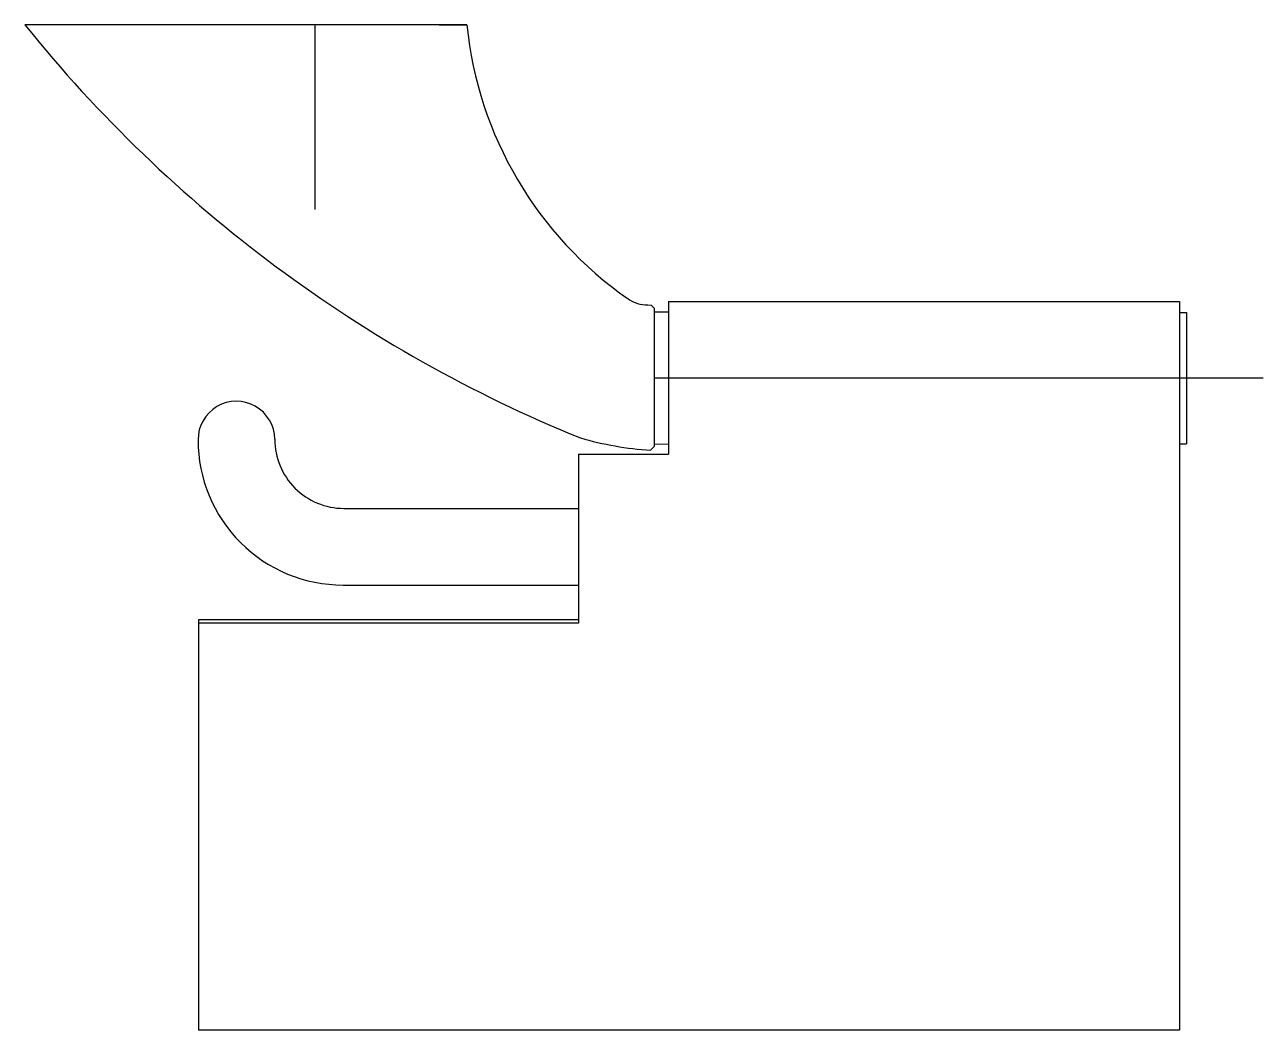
# Model space of a CAD drawing. Extents: x -11.567 to -11.388, y 0.024 to 0.169.
import ezdxf

# ---------------------------------------------------------------- set-up
doc = ezdxf.new("R2010")
doc.units = 0
doc.header["$LTSCALE"] = 0.2
doc.header["$MEASUREMENT"] = 0
doc.linetypes.add('AXES', pattern=[0.54, 0.3, -0.08, 0.08, -0.08])
doc.linetypes.add('CONTINU', pattern=[0])
doc.layers.get('0').update_dxf_attribs({"linetype": 'CONTINUOUS'})
doc.layers.add('DECA_EIXOS', color=5, linetype='AXES')

msp = doc.modelspace()

# ---------------------------------------------------------------- linework, layer by layer
at = {"linetype": 'CONTINU'}
for points in [[(-11.50284, 0.16931), (-11.56684, 0.16931)], [(-11.50684, 0.16931), (-11.50284, 0.16931)], [(-11.47365, 0.12925), (-11.47365, 0.10867)], [(-11.47365, 0.12925), (-11.39965, 0.12925)], [(-11.39965, 0.12925), (-11.39965, 0.10867)], [(-11.47664, 0.12875), (-11.47615, 0.12871)], [(-11.47615, 0.12871), (-11.47565, 0.12822)], [(-11.47565, 0.1083), (-11.47565, 0.12822)], [(-11.47565, 0.12775), (-11.47365, 0.12775)], [(-11.39965, 0.12765), (-11.39865, 0.12765)], [(-11.39865, 0.12765), (-11.39865, 0.10867)], [(-11.47624, 0.10771), (-11.47565, 0.1083)], [(-11.47565, 0.10858), (-11.47365, 0.10867)], [(-11.47365, 0.10867), (-11.47365, 0.10717)], [(-11.39965, 0.10867), (-11.39865, 0.10867)], [(-11.39965, 0.10867), (-11.39965, 0.02376)], [(-11.48669, 0.10717), (-11.48669, 0.08267)], [(-11.48669, 0.10717), (-11.47365, 0.10717)], [(-11.52065, 0.09931), (-11.48669, 0.09931)], [(-11.52075, 0.08821), (-11.48669, 0.08821)], [(-11.48669, 0.08318), (-11.54169, 0.08318)], [(-11.54169, 0.08318), (-11.54169, 0.02376)], [(-11.48669, 0.08267), (-11.54169, 0.08267)], [(-11.39965, 0.02376), (-11.54169, 0.02376)]]:
    msp.add_lwpolyline(points, dxfattribs=at)
for points in [[(-11.56684, 0.16931, 0.127335), (-11.4864, 0.1095)], [(-11.50284, 0.16931, 0.219311), (-11.47949, 0.12964)], [(-11.47949, 0.12964, 0.152934), (-11.47664, 0.12875)], [(-11.53065, 0.10931, 1.000001), (-11.54175, 0.10921)], [(-11.4864, 0.1095, 0.051751), (-11.47624, 0.10771)], [(-11.54175, 0.10921, 0.414684), (-11.52075, 0.08821)], [(-11.53065, 0.10931, 0.414214), (-11.52065, 0.09931)]]:
    msp.add_lwpolyline(points, format="xyb", dxfattribs=at)
at = {"layer": 'DECA_EIXOS'}
for points in [[(-11.52484, 0.16931), (-11.52484, 0.14255)], [(-11.38753, 0.11816), (-11.47565, 0.11816)]]:
    msp.add_lwpolyline(points, dxfattribs=at)

doc.saveas('drawing.dxf')
